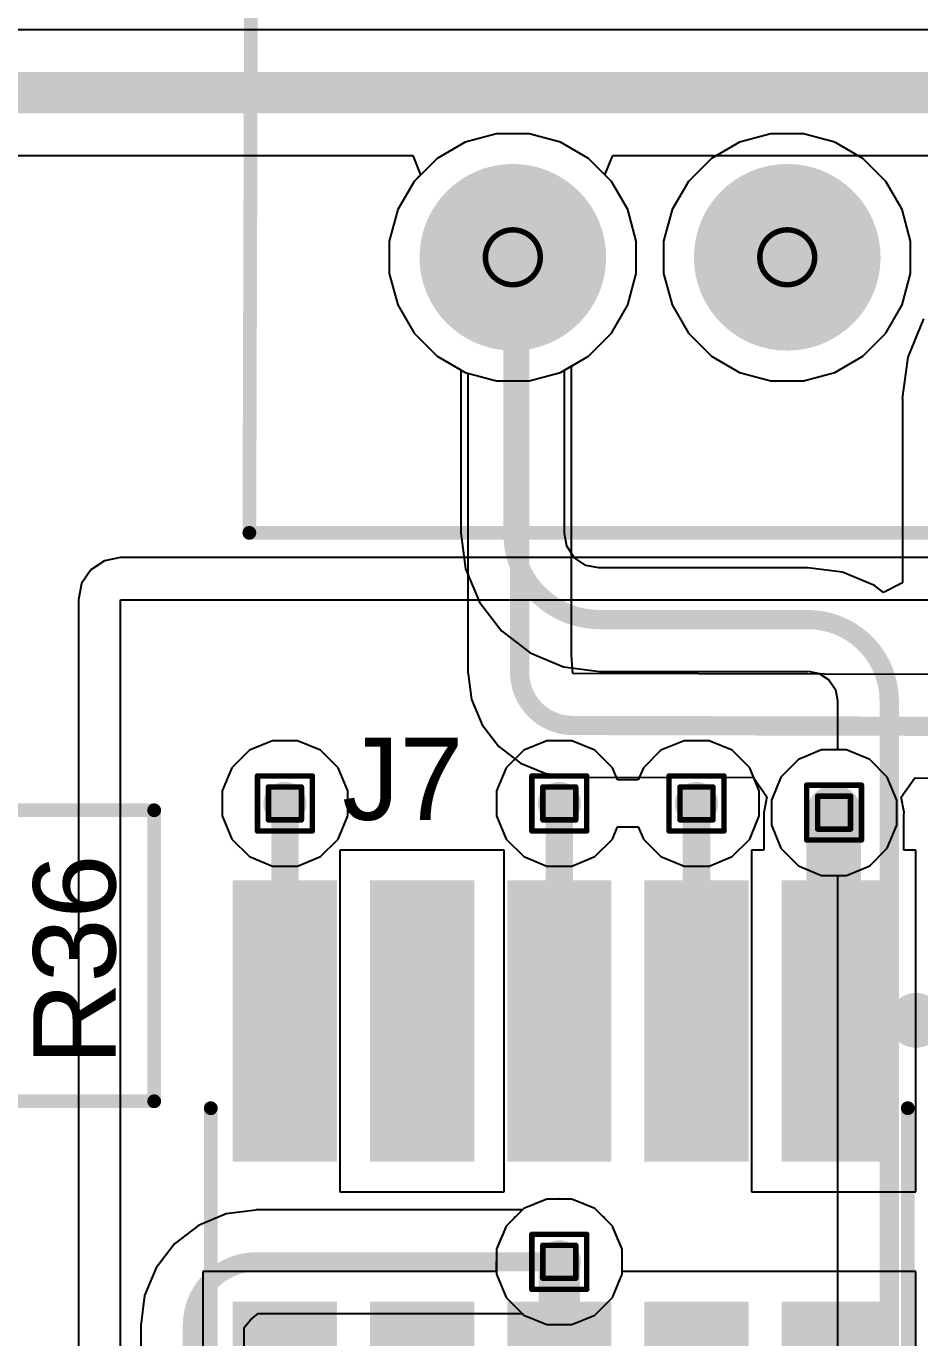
# Model space of a CAD drawing. Header units: inches. Extents: x -12 to 5357, y -8 to 5291.
# Drawn here: x 20.32 to 28.6, y 44.41 to 56.55 of the extents above; entities that cross this region are included whole.
import ezdxf

# ---------------------------------------------------------------- set-up
doc = ezdxf.new("R2010")
doc.units = ezdxf.units.IN
for name, color, linetype in [('Bottom Layer', 5, 'Continuous'), ('Bottom Solder', 6, 'Continuous'), ('Drill Drawing', 1, 'Continuous'), ('Ground', 16, 'Continuous'), ('Multi-Layer', 9, 'Continuous'), ('Pad Holes', 156, 'Continuous'), ('Power', 76, 'Continuous'), ('Top Layer', 1, 'Continuous'), ('Top Overlay', 2, 'Continuous'), ('Top Paste', 8, 'Continuous'), ('Top Solder', 216, 'Continuous'), ('Via Holes', 16, 'Continuous')]:
    doc.layers.add(name, color=color, linetype=linetype)
doc.styles.add('Arial', font='', dxfattribs={"height": 0.2})
doc.styles.get('Arial').set_extended_font_data('Arial')

# ---------------------------------------------------------------- blocks, each defined once
blk = doc.blocks.new('AGS02MA_16')
at = {"layer": 'Bottom Layer'}
h = blk.add_hatch(color=5, dxfattribs=at)
edge = h.paths.add_edge_path()
edge.add_arc((-3.81, 0), 0.762, 0, 360)
h = blk.add_hatch(color=5, dxfattribs=at)
edge = h.paths.add_edge_path()
edge.add_arc((-1.27, 0), 0.762, 0, 360)
h = blk.add_hatch(color=5, dxfattribs=at)
edge = h.paths.add_edge_path()
edge.add_arc((1.27, 0), 0.762, 0, 360)
h = blk.add_hatch(color=5, dxfattribs=at)
edge = h.paths.add_edge_path()
edge.add_arc((3.81, 0), 0.762, 0, 360)
at = {"layer": 'Bottom Solder'}
h = blk.add_hatch(color=6, dxfattribs=at)
edge = h.paths.add_edge_path()
edge.add_arc((-3.81, 0), 0.864, 0, 360)
h = blk.add_hatch(color=6, dxfattribs=at)
edge = h.paths.add_edge_path()
edge.add_arc((-1.27, 0), 0.864, 0, 360)
h = blk.add_hatch(color=6, dxfattribs=at)
edge = h.paths.add_edge_path()
edge.add_arc((1.27, 0), 0.864, 0, 360)
h = blk.add_hatch(color=6, dxfattribs=at)
edge = h.paths.add_edge_path()
edge.add_arc((3.81, 0), 0.864, 0, 360)
at = {"layer": 'Ground'}
h = blk.add_hatch(color=16, dxfattribs=at)
edge = h.paths.add_edge_path()
edge.add_arc((-3.81, 0), 0.762, 0, 360)
h = blk.add_hatch(color=16, dxfattribs=at)
edge = h.paths.add_edge_path()
edge.add_arc((-1.27, 0), 0.762, 0, 360)
h = blk.add_hatch(color=16, dxfattribs=at)
edge = h.paths.add_edge_path()
edge.add_arc((1.27, 0), 0.762, 0, 360)
h = blk.add_hatch(color=16, dxfattribs=at)
edge = h.paths.add_edge_path()
edge.add_arc((3.81, 0), 0.762, 0, 360)
at = {"layer": 'Multi-Layer'}
h = blk.add_hatch(color=9, dxfattribs=at)
edge = h.paths.add_edge_path()
edge.add_arc((-3.81, 0), 0.762, 0, 360)
h = blk.add_hatch(color=9, dxfattribs=at)
edge = h.paths.add_edge_path()
edge.add_arc((-1.27, 0), 0.762, 0, 360)
h = blk.add_hatch(color=9, dxfattribs=at)
edge = h.paths.add_edge_path()
edge.add_arc((1.27, 0), 0.762, 0, 360)
h = blk.add_hatch(color=9, dxfattribs=at)
edge = h.paths.add_edge_path()
edge.add_arc((3.81, 0), 0.762, 0, 360)
at = {"layer": 'Pad Holes'}
h = blk.add_hatch(color=7, dxfattribs=at)
edge = h.paths.add_edge_path()
edge.add_arc((-3.81, 0), 0.457, 0, 360)
h = blk.add_hatch(color=7, dxfattribs=at)
edge = h.paths.add_edge_path()
edge.add_arc((-1.27, 0), 0.457, 0, 360)
h = blk.add_hatch(color=7, dxfattribs=at)
edge = h.paths.add_edge_path()
edge.add_arc((1.27, 0), 0.457, 0, 360)
h = blk.add_hatch(color=7, dxfattribs=at)
edge = h.paths.add_edge_path()
edge.add_arc((3.81, 0), 0.457, 0, 360)
at = {"layer": 'Power'}
h = blk.add_hatch(color=76, dxfattribs=at)
edge = h.paths.add_edge_path()
edge.add_arc((-3.81, 0), 0.762, 0, 360)
h = blk.add_hatch(color=76, dxfattribs=at)
edge = h.paths.add_edge_path()
edge.add_arc((-1.27, 0), 0.762, 0, 360)
h = blk.add_hatch(color=76, dxfattribs=at)
edge = h.paths.add_edge_path()
edge.add_arc((1.27, 0), 0.762, 0, 360)
h = blk.add_hatch(color=76, dxfattribs=at)
edge = h.paths.add_edge_path()
edge.add_arc((3.81, 0), 0.762, 0, 360)
at = {"layer": 'Top Layer'}
h = blk.add_hatch(color=1, dxfattribs=at)
edge = h.paths.add_edge_path()
edge.add_arc((-3.81, 0), 0.762, 0, 360)
h = blk.add_hatch(color=1, dxfattribs=at)
edge = h.paths.add_edge_path()
edge.add_arc((-1.27, 0), 0.762, 0, 360)
h = blk.add_hatch(color=1, dxfattribs=at)
edge = h.paths.add_edge_path()
edge.add_arc((1.27, 0), 0.762, 0, 360)
h = blk.add_hatch(color=1, dxfattribs=at)
edge = h.paths.add_edge_path()
edge.add_arc((3.81, 0), 0.762, 0, 360)
at = {"layer": 'Top Solder'}
h = blk.add_hatch(color=216, dxfattribs=at)
edge = h.paths.add_edge_path()
edge.add_arc((-3.81, 0), 0.864, 0, 360)
h = blk.add_hatch(color=216, dxfattribs=at)
edge = h.paths.add_edge_path()
edge.add_arc((-1.27, 0), 0.864, 0, 360)
h = blk.add_hatch(color=216, dxfattribs=at)
edge = h.paths.add_edge_path()
edge.add_arc((1.27, 0), 0.864, 0, 360)
h = blk.add_hatch(color=216, dxfattribs=at)
edge = h.paths.add_edge_path()
edge.add_arc((3.81, 0), 0.864, 0, 360)
at = {"layer": 'Top Overlay'}
for points in [[(6.249, 2.55, 0.127, 0.127, 0), (-6.252, 2.55, 0.127, 0.127, 0)], [(-6.252, 2.55, 0.127, 0.127, 0), (-6.252, -3.45, 0.127, 0.127, 0)], [(6.249, 2.55, 0.127, 0.127, 0), (6.231, -3.45, 0.127, 0.127, 0)], [(-3.047, -2.668, 0.127, 0.127, 0), (-4.571, -2.668, 0.127, 0.127, 0)], [(-4.571, -2.668, 0.127, 0.127, 0), (-4.571, -3.45, 0.127, 0.127, 0)], [(-3.047, -2.668, 0.127, 0.127, 0), (-3.047, -3.45, 0.127, 0.127, 0)], [(-0.507, -2.668, 0.127, 0.127, 0), (-2.031, -2.668, 0.127, 0.127, 0)], [(-2.031, -3.45, 0.127, 0.127, 0), (-2.031, -2.668, 0.127, 0.127, 0)], [(-0.507, -2.668, 0.127, 0.127, 0), (-0.507, -3.45, 0.127, 0.127, 0)], [(2.033, -2.668, 0.127, 0.127, 0), (0.509, -2.668, 0.127, 0.127, 0)], [(0.509, -3.45, 0.127, 0.127, 0), (0.509, -2.668, 0.127, 0.127, 0)], [(2.033, -2.668, 0.127, 0.127, 0), (2.033, -3.45, 0.127, 0.127, 0)], [(4.573, -2.668, 0.127, 0.127, 0), (3.049, -2.668, 0.127, 0.127, 0)], [(3.049, -3.45, 0.127, 0.127, 0), (3.049, -2.668, 0.127, 0.127, 0)], [(4.573, -2.668, 0.127, 0.127, 0), (4.573, -3.45, 0.127, 0.127, 0)], [(6.231, -3.45, 0.127, 0.127, 0), (-6.252, -3.45, 0.127, 0.127, 0)]]:
    blk.add_lwpolyline(points, format="xyseb", dxfattribs=at)
for points in [[(-6.283, 2.55, 0.0635, 0.0635, 1), (-6.22, 2.55, 0.0635, 0.0635, 1)], [(-6.283, 2.55, 0.0635, 0.0635, 1), (-6.22, 2.55, 0.0635, 0.0635, 1)], [(6.217, 2.55, 0.0635, 0.0635, 1), (6.281, 2.55, 0.0635, 0.0635, 1)], [(6.217, 2.55, 0.0635, 0.0635, 1), (6.281, 2.55, 0.0635, 0.0635, 1)], [(-4.603, -2.668, 0.0635, 0.0635, 1), (-4.539, -2.668, 0.0635, 0.0635, 1)], [(-4.603, -2.668, 0.0635, 0.0635, 1), (-4.539, -2.668, 0.0635, 0.0635, 1)], [(-3.079, -2.668, 0.0635, 0.0635, 1), (-3.015, -2.668, 0.0635, 0.0635, 1)], [(-3.079, -2.668, 0.0635, 0.0635, 1), (-3.015, -2.668, 0.0635, 0.0635, 1)], [(-2.063, -2.668, 0.0635, 0.0635, 1), (-1.999, -2.668, 0.0635, 0.0635, 1)], [(-2.063, -2.668, 0.0635, 0.0635, 1), (-1.999, -2.668, 0.0635, 0.0635, 1)], [(-0.539, -2.668, 0.0635, 0.0635, 1), (-0.475, -2.668, 0.0635, 0.0635, 1)], [(-0.539, -2.668, 0.0635, 0.0635, 1), (-0.475, -2.668, 0.0635, 0.0635, 1)], [(0.477, -2.668, 0.0635, 0.0635, 1), (0.541, -2.668, 0.0635, 0.0635, 1)], [(0.477, -2.668, 0.0635, 0.0635, 1), (0.541, -2.668, 0.0635, 0.0635, 1)], [(2.001, -2.668, 0.0635, 0.0635, 1), (2.065, -2.668, 0.0635, 0.0635, 1)], [(2.001, -2.668, 0.0635, 0.0635, 1), (2.065, -2.668, 0.0635, 0.0635, 1)], [(3.017, -2.668, 0.0635, 0.0635, 1), (3.081, -2.668, 0.0635, 0.0635, 1)], [(3.017, -2.668, 0.0635, 0.0635, 1), (3.081, -2.668, 0.0635, 0.0635, 1)], [(4.541, -2.668, 0.0635, 0.0635, 1), (4.605, -2.668, 0.0635, 0.0635, 1)], [(4.541, -2.668, 0.0635, 0.0635, 1), (4.605, -2.668, 0.0635, 0.0635, 1)], [(-6.283, -3.45, 0.0635, 0.0635, 1), (-6.22, -3.45, 0.0635, 0.0635, 1)], [(-6.283, -3.45, 0.0635, 0.0635, 1), (-6.22, -3.45, 0.0635, 0.0635, 1)], [(-4.603, -3.45, 0.0635, 0.0635, 1), (-4.539, -3.45, 0.0635, 0.0635, 1)], [(-3.079, -3.45, 0.0635, 0.0635, 1), (-3.015, -3.45, 0.0635, 0.0635, 1)], [(-2.063, -3.45, 0.0635, 0.0635, 1), (-1.999, -3.45, 0.0635, 0.0635, 1)], [(-0.539, -3.45, 0.0635, 0.0635, 1), (-0.475, -3.45, 0.0635, 0.0635, 1)], [(0.477, -3.45, 0.0635, 0.0635, 1), (0.541, -3.45, 0.0635, 0.0635, 1)], [(2.001, -3.45, 0.0635, 0.0635, 1), (2.065, -3.45, 0.0635, 0.0635, 1)], [(3.017, -3.45, 0.0635, 0.0635, 1), (3.081, -3.45, 0.0635, 0.0635, 1)], [(4.541, -3.45, 0.0635, 0.0635, 1), (4.605, -3.45, 0.0635, 0.0635, 1)], [(6.199, -3.45, 0.0635, 0.0635, 1), (6.262, -3.45, 0.0635, 0.0635, 1)], [(6.199, -3.45, 0.0635, 0.0635, 1), (6.262, -3.45, 0.0635, 0.0635, 1)]]:
    blk.add_lwpolyline(points, format="xyseb", close=True, dxfattribs=at)
blk = doc.blocks.new('X1321WVS_2_05J_C40D53_69')
at = {"layer": 'Top Layer'}
for points in [[(-2.92, 3.15), (-2.16, 3.15), (-2.16, 0.75), (-2.92, 0.75)], [(-1.65, 3.15), (-0.89, 3.15), (-0.89, 0.75), (-1.65, 0.75)], [(-0.38, 3.15), (0.38, 3.15), (0.38, 0.75), (-0.38, 0.75)], [(0.89, 3.15), (1.65, 3.15), (1.65, 0.75), (0.89, 0.75)], [(2.16, 3.15), (2.92, 3.15), (2.92, 0.75), (2.16, 0.75)], [(-2.92, -0.75), (-2.16, -0.75), (-2.16, -3.15), (-2.92, -3.15)], [(-1.65, -0.75), (-0.89, -0.75), (-0.89, -3.15), (-1.65, -3.15)], [(-0.38, -0.75), (0.38, -0.75), (0.38, -3.15), (-0.38, -3.15)], [(0.89, -0.75), (1.65, -0.75), (1.65, -3.15), (0.89, -3.15)], [(2.16, -0.75), (2.92, -0.75), (2.92, -3.15), (2.16, -3.15)]]:
    blk.add_hatch(color=1, dxfattribs=at).paths.add_polyline_path(points)
at = {"layer": 'Top Paste'}
for points in [[(-2.92, 3.15), (-2.16, 3.15), (-2.16, 0.75), (-2.92, 0.75)], [(-1.65, 3.15), (-0.89, 3.15), (-0.89, 0.75), (-1.65, 0.75)], [(-0.38, 3.15), (0.38, 3.15), (0.38, 0.75), (-0.38, 0.75)], [(0.89, 3.15), (1.65, 3.15), (1.65, 0.75), (0.89, 0.75)], [(2.16, 3.15), (2.92, 3.15), (2.92, 0.75), (2.16, 0.75)], [(-2.92, -0.75), (-2.16, -0.75), (-2.16, -3.15), (-2.92, -3.15)], [(-1.65, -0.75), (-0.89, -0.75), (-0.89, -3.15), (-1.65, -3.15)], [(-0.38, -0.75), (0.38, -0.75), (0.38, -3.15), (-0.38, -3.15)], [(0.89, -0.75), (1.65, -0.75), (1.65, -3.15), (0.89, -3.15)], [(2.16, -0.75), (2.92, -0.75), (2.92, -3.15), (2.16, -3.15)]]:
    blk.add_hatch(color=8, dxfattribs=at).paths.add_polyline_path(points)
at = {"layer": 'Top Solder'}
for points in [[(-3.022, 3.252), (-2.058, 3.252), (-2.058, 0.648), (-3.022, 0.648)], [(-1.752, 3.252), (-0.788, 3.252), (-0.788, 0.648), (-1.752, 0.648)], [(-0.482, 3.252), (0.482, 3.252), (0.482, 0.648), (-0.482, 0.648)], [(0.788, 3.252), (1.752, 3.252), (1.752, 0.648), (0.788, 0.648)], [(2.058, 3.252), (3.022, 3.252), (3.022, 0.648), (2.058, 0.648)], [(-3.022, -0.648), (-2.058, -0.648), (-2.058, -3.252), (-3.022, -3.252)], [(-1.752, -0.648), (-0.788, -0.648), (-0.788, -3.252), (-1.752, -3.252)], [(-0.482, -0.648), (0.482, -0.648), (0.482, -3.252), (-0.482, -3.252)], [(0.788, -0.648), (1.752, -0.648), (1.752, -3.252), (0.788, -3.252)], [(2.058, -0.648), (3.022, -0.648), (3.022, -3.252), (2.058, -3.252)]]:
    blk.add_hatch(color=216, dxfattribs=at).paths.add_polyline_path(points)
at = {"layer": 'Top Overlay'}
for points in [[(-3.226, 1.219, 0.127, 0.127, 0), (-3.226, -1.143, 0.127, 0.127, 0)], [(3.226, 1.219, 0.127, 0.127, 0), (3.226, -1.143, 0.127, 0.127, 0)]]:
    blk.add_lwpolyline(points, format="xyseb", dxfattribs=at)
for points in [[(-3.258, 1.219, 0.0635, 0.0635, 1), (-3.194, 1.219, 0.0635, 0.0635, 1)], [(3.194, 1.219, 0.0635, 0.0635, 1), (3.258, 1.219, 0.0635, 0.0635, 1)], [(-3.258, -1.143, 0.0635, 0.0635, 1), (-3.194, -1.143, 0.0635, 0.0635, 1)], [(3.194, -1.143, 0.0635, 0.0635, 1), (3.258, -1.143, 0.0635, 0.0635, 1)], [(-3.175, -1.956, 0.254, 0.254, 1), (-3.429, -1.956, 0.254, 0.254, 1)], [(-3.493, -1.956, 0.127, 0.127, 1), (-3.365, -1.956, 0.127, 0.127, 1)], [(-3.239, -1.956, 0.127, 0.127, 1), (-3.111, -1.956, 0.127, 0.127, 1)]]:
    blk.add_lwpolyline(points, format="xyseb", close=True, dxfattribs=at)

msp = doc.modelspace()

# ---------------------------------------------------------------- hatches: boundary and pattern name
at = {"layer": 'Bottom Layer'}
h = msp.add_hatch(color=5, dxfattribs=at)
edge = h.paths.add_edge_path()
edge.add_arc((22.719, 49.352), 0.2, 0, 360)
h = msp.add_hatch(color=5, dxfattribs=at)
edge = h.paths.add_edge_path()
edge.add_arc((25.259, 49.352), 0.2, 0, 360)
h = msp.add_hatch(color=5, dxfattribs=at)
edge = h.paths.add_edge_path()
edge.add_arc((26.529, 49.352), 0.2, 0, 360)
h = msp.add_hatch(color=5, dxfattribs=at)
edge = h.paths.add_edge_path()
edge.add_arc((27.803, 49.268), 0.2, 0, 360)
h = msp.add_hatch(color=5, dxfattribs=at)
edge = h.paths.add_edge_path()
edge.add_arc((25.259, 45.11), 0.2, 0, 360)
at = {"layer": 'Ground'}
h = msp.add_hatch(color=16, dxfattribs=at)
edge = h.paths.add_edge_path()
edge.add_arc((22.719, 49.352), 0.2, 0, 360)
h = msp.add_hatch(color=16, dxfattribs=at)
edge = h.paths.add_edge_path()
edge.add_arc((25.259, 49.352), 0.2, 0, 360)
h = msp.add_hatch(color=16, dxfattribs=at)
edge = h.paths.add_edge_path()
edge.add_arc((26.529, 49.352), 0.2, 0, 360)
h = msp.add_hatch(color=16, dxfattribs=at)
edge = h.paths.add_edge_path()
edge.add_arc((27.803, 49.268), 0.2, 0, 360)
h = msp.add_hatch(color=16, dxfattribs=at)
edge = h.paths.add_edge_path()
edge.add_arc((25.259, 45.11), 0.2, 0, 360)
at = {"layer": 'Power'}
h = msp.add_hatch(color=76, dxfattribs=at)
edge = h.paths.add_edge_path()
edge.add_arc((22.719, 49.352), 0.2, 0, 360)
h = msp.add_hatch(color=76, dxfattribs=at)
edge = h.paths.add_edge_path()
edge.add_arc((25.259, 49.352), 0.2, 0, 360)
h = msp.add_hatch(color=76, dxfattribs=at)
edge = h.paths.add_edge_path()
edge.add_arc((26.529, 49.352), 0.2, 0, 360)
h = msp.add_hatch(color=76, dxfattribs=at)
edge = h.paths.add_edge_path()
edge.add_arc((27.803, 49.268), 0.2, 0, 360)
h = msp.add_hatch(color=76, dxfattribs=at)
edge = h.paths.add_edge_path()
edge.add_arc((25.259, 45.11), 0.2, 0, 360)
at = {"layer": 'Top Layer'}
h = msp.add_hatch(color=1, dxfattribs=at)
edge = h.paths.add_edge_path()
edge.add_arc((22.719, 49.352), 0.2, 0, 360)
h = msp.add_hatch(color=1, dxfattribs=at)
edge = h.paths.add_edge_path()
edge.add_arc((25.259, 49.352), 0.2, 0, 360)
h = msp.add_hatch(color=1, dxfattribs=at)
edge = h.paths.add_edge_path()
edge.add_arc((26.529, 49.352), 0.2, 0, 360)
h = msp.add_hatch(color=1, dxfattribs=at)
edge = h.paths.add_edge_path()
edge.add_arc((27.803, 49.268), 0.2, 0, 360)
h = msp.add_hatch(color=1, dxfattribs=at)
edge = h.paths.add_edge_path()
edge.add_arc((25.259, 45.11), 0.2, 0, 360)
at = {"layer": 'Via Holes'}
h = msp.add_hatch(color=7, dxfattribs=at)
edge = h.paths.add_edge_path()
edge.add_arc((22.719, 49.352), 0.1, 0, 360)
h = msp.add_hatch(color=7, dxfattribs=at)
edge = h.paths.add_edge_path()
edge.add_arc((25.259, 49.352), 0.1, 0, 360)
h = msp.add_hatch(color=7, dxfattribs=at)
edge = h.paths.add_edge_path()
edge.add_arc((26.529, 49.352), 0.1, 0, 360)
h = msp.add_hatch(color=7, dxfattribs=at)
edge = h.paths.add_edge_path()
edge.add_arc((27.803, 49.268), 0.1, 0, 360)
h = msp.add_hatch(color=7, dxfattribs=at)
edge = h.paths.add_edge_path()
edge.add_arc((25.259, 45.11), 0.1, 0, 360)

# ---------------------------------------------------------------- linework, layer by layer
at = {"layer": 'Bottom Layer'}
for p, q in [((31.75, 56.513), (19.279, 56.513)), ((19.279, 55.348), (23.902, 55.348)), ((23.902, 55.348), (23.975, 55.17)), ((25.681, 55.17), (25.755, 55.348)), ((25.755, 55.348), (28.982, 55.348)), ((23.914, 55.109), (23.763, 54.848)), ((23.975, 55.17), (23.914, 55.109)), ((25.743, 55.109), (25.681, 55.17)), ((25.893, 54.848), (25.743, 55.109)), ((23.763, 54.848), (23.685, 54.557)), ((25.971, 54.557), (25.893, 54.848)), ((23.685, 54.557), (23.685, 54.256)), ((25.971, 54.256), (25.971, 54.557)), ((23.685, 54.256), (23.763, 53.966)), ((25.893, 53.966), (25.971, 54.256)), ((23.763, 53.966), (23.914, 53.705)), ((25.743, 53.705), (25.893, 53.966)), ((28.631, 53.837), (28.484, 53.482)), ((23.914, 53.705), (24.127, 53.492)), ((25.53, 53.492), (25.743, 53.705)), ((24.127, 53.492), (24.349, 53.364)), ((25.308, 53.364), (25.53, 53.492)), ((28.484, 53.482), (28.434, 53.1)), ((24.349, 53.364), (24.349, 51.857)), ((25.308, 51.857), (25.308, 53.364)), ((28.434, 53.1), (28.437, 53.1)), ((28.437, 53.1), (28.437, 51.393)), ((24.349, 51.857), (24.348, 51.857)), ((24.348, 51.857), (24.391, 51.525)), ((25.306, 51.85), (25.308, 51.857)), ((25.33, 51.732), (25.306, 51.85)), ((25.4, 51.626), (25.33, 51.732)), ((25.506, 51.555), (25.4, 51.626)), ((24.391, 51.525), (24.52, 51.215)), ((25.624, 51.532), (25.506, 51.555)), ((25.631, 51.533), (25.624, 51.532)), ((27.559, 51.533), (25.631, 51.533)), ((27.879, 51.492), (27.559, 51.534)), ((27.559, 51.534), (27.559, 51.533)), ((28.176, 51.369), (27.879, 51.492)), ((28.259, 51.305), (28.176, 51.369)), ((28.437, 51.393), (28.259, 51.305)), ((24.52, 51.215), (24.724, 50.949)), ((24.724, 50.949), (24.989, 50.745)), ((24.989, 50.745), (25.299, 50.617)), ((25.299, 50.617), (25.631, 50.573)), ((25.631, 50.573), (25.631, 50.575)), ((25.631, 50.575), (27.559, 50.575)), ((27.559, 50.575), (27.564, 50.576)), ((27.564, 50.576), (27.665, 50.556)), ((27.665, 50.556), (27.755, 50.496)), ((27.755, 50.496), (27.815, 50.406)), ((27.815, 50.406), (27.835, 50.304)), ((27.835, 50.304), (27.834, 50.3)), ((27.834, 50.3), (27.834, 49.849)), ((27.687, 49.849), (27.474, 49.76)), ((27.834, 49.849), (27.687, 49.849)), ((27.474, 49.76), (27.31, 49.597)), ((27.31, 49.597), (27.222, 49.383)), ((27.222, 49.383), (27.222, 49.152)), ((27.222, 49.152), (27.31, 48.938)), ((27.31, 48.938), (27.474, 48.775)), ((27.474, 48.775), (27.687, 48.687)), ((27.687, 48.687), (27.834, 48.687)), ((27.834, 48.687), (27.834, 38.935)), ((25.144, 45.691), (24.93, 45.603)), ((25.375, 45.691), (25.144, 45.691)), ((25.588, 45.603), (25.375, 45.691)), ((22.175, 45.553), (21.918, 45.446)), ((22.451, 45.589), (22.175, 45.553)), ((22.452, 45.59), (22.451, 45.589)), ((24.917, 45.59), (22.452, 45.59)), ((24.93, 45.603), (24.917, 45.59)), ((25.752, 45.44), (25.588, 45.603)), ((21.918, 45.446), (21.697, 45.277)), ((25.84, 45.226), (25.752, 45.44)), ((21.697, 45.277), (21.527, 45.055)), ((25.84, 44.995), (25.84, 45.226)), ((21.527, 45.055), (21.42, 44.798)), ((25.752, 44.781), (25.84, 44.995)), ((21.42, 44.798), (21.384, 44.522)), ((25.588, 44.618), (25.752, 44.781)), ((22.342, 44.503), (22.401, 44.572)), ((22.401, 44.572), (22.47, 44.631)), ((22.47, 44.631), (24.917, 44.631)), ((24.917, 44.631), (24.93, 44.618)), ((24.93, 44.618), (25.144, 44.529)), ((25.375, 44.529), (25.588, 44.618)), ((21.384, 44.522), (21.384, 44.521)), ((21.384, 44.521), (21.384, 29.887)), ((22.342, 41.906), (22.342, 44.503)), ((25.144, 44.529), (25.375, 44.529))]:
    msp.add_line(p, q, dxfattribs=at)
for points in [[(19.279, 55.931, 0.381, 0.381, 0), (32.449, 55.931, 0.381, 0.381, 0)], [(24.829, 51.857, 0.178, 0.178, 0), (24.829, 54.407, 0.178, 0.178, 0)], [(25.631, 51.054, 0.178, 0.178, -0.414214), (24.829, 51.857, 0.178, 0.178, 0)], [(25.631, 51.054, 0.178, 0.178, 0), (27.559, 51.054, 0.178, 0.178, 0)], [(27.559, 51.054, 0.178, 0.178, -0.414214), (28.313, 50.3, 0.178, 0.178, 0)], [(28.313, 38.845, 0.178, 0.178, 0), (28.313, 50.3, 0.178, 0.178, 0)], [(21.863, 44.521, 0.178, 0.178, -0.414214), (22.452, 45.11, 0.178, 0.178, 0)], [(22.452, 45.11, 0.178, 0.178, 0), (25.259, 45.11, 0.178, 0.178, 0)], [(21.863, 27.217, 0.178, 0.178, 0), (21.863, 44.521, 0.178, 0.178, 0)]]:
    msp.add_lwpolyline(points, format="xyseb", dxfattribs=at)
for points in [[(24.784, 54.407, 0.0889, 0.0889, 1), (24.873, 54.407, 0.0889, 0.0889, 1)], [(24.784, 51.857, 0.0889, 0.0889, 1), (24.873, 51.857, 0.0889, 0.0889, 1)], [(24.784, 51.857, 0.0889, 0.0889, 1), (24.873, 51.857, 0.0889, 0.0889, 1)], [(25.587, 51.054, 0.0889, 0.0889, 1), (25.676, 51.054, 0.0889, 0.0889, 1)], [(25.587, 51.054, 0.0889, 0.0889, 1), (25.676, 51.054, 0.0889, 0.0889, 1)], [(27.515, 51.054, 0.0889, 0.0889, 1), (27.603, 51.054, 0.0889, 0.0889, 1)], [(27.515, 51.054, 0.0889, 0.0889, 1), (27.603, 51.054, 0.0889, 0.0889, 1)], [(28.269, 50.3, 0.0889, 0.0889, 1), (28.358, 50.3, 0.0889, 0.0889, 1)], [(28.269, 50.3, 0.0889, 0.0889, 1), (28.358, 50.3, 0.0889, 0.0889, 1)], [(22.407, 45.11, 0.0889, 0.0889, 1), (22.496, 45.11, 0.0889, 0.0889, 1)], [(22.407, 45.11, 0.0889, 0.0889, 1), (22.496, 45.11, 0.0889, 0.0889, 1)], [(25.215, 45.11, 0.0889, 0.0889, 1), (25.304, 45.11, 0.0889, 0.0889, 1)], [(21.818, 44.521, 0.0889, 0.0889, 1), (21.907, 44.521, 0.0889, 0.0889, 1)], [(21.818, 44.521, 0.0889, 0.0889, 1), (21.907, 44.521, 0.0889, 0.0889, 1)]]:
    msp.add_lwpolyline(points, format="xyseb", close=True, dxfattribs=at)
at = {"layer": 'Drill Drawing'}
for points in [[(25.083, 54.407, 0.0508, 0.0508, 1), (24.575, 54.407, 0.0508, 0.0508, 1)], [(27.623, 54.407, 0.0508, 0.0508, 1), (27.115, 54.407, 0.0508, 0.0508, 1)], [(24.562, 54.407, 0.0254, 0.0254, 1), (24.587, 54.407, 0.0254, 0.0254, 1)], [(25.07, 54.407, 0.0254, 0.0254, 1), (25.095, 54.407, 0.0254, 0.0254, 1)], [(27.102, 54.407, 0.0254, 0.0254, 1), (27.127, 54.407, 0.0254, 0.0254, 1)], [(27.61, 54.407, 0.0254, 0.0254, 1), (27.635, 54.407, 0.0254, 0.0254, 1)], [(22.452, 49.606, 0.0254, 0.0254, 1), (22.478, 49.606, 0.0254, 0.0254, 1)], [(22.452, 49.606, 0.0254, 0.0254, 1), (22.478, 49.606, 0.0254, 0.0254, 1)], [(22.554, 49.505, 0.0254, 0.0254, 1), (22.579, 49.505, 0.0254, 0.0254, 1)], [(22.554, 49.505, 0.0254, 0.0254, 1), (22.579, 49.505, 0.0254, 0.0254, 1)], [(22.859, 49.505, 0.0254, 0.0254, 1), (22.884, 49.505, 0.0254, 0.0254, 1)], [(22.859, 49.505, 0.0254, 0.0254, 1), (22.884, 49.505, 0.0254, 0.0254, 1)], [(22.96, 49.606, 0.0254, 0.0254, 1), (22.986, 49.606, 0.0254, 0.0254, 1)], [(22.96, 49.606, 0.0254, 0.0254, 1), (22.986, 49.606, 0.0254, 0.0254, 1)], [(24.992, 49.606, 0.0254, 0.0254, 1), (25.018, 49.606, 0.0254, 0.0254, 1)], [(24.992, 49.606, 0.0254, 0.0254, 1), (25.018, 49.606, 0.0254, 0.0254, 1)], [(25.094, 49.505, 0.0254, 0.0254, 1), (25.119, 49.505, 0.0254, 0.0254, 1)], [(25.094, 49.505, 0.0254, 0.0254, 1), (25.119, 49.505, 0.0254, 0.0254, 1)], [(25.399, 49.505, 0.0254, 0.0254, 1), (25.424, 49.505, 0.0254, 0.0254, 1)], [(25.399, 49.505, 0.0254, 0.0254, 1), (25.424, 49.505, 0.0254, 0.0254, 1)], [(25.5, 49.606, 0.0254, 0.0254, 1), (25.526, 49.606, 0.0254, 0.0254, 1)], [(25.5, 49.606, 0.0254, 0.0254, 1), (25.526, 49.606, 0.0254, 0.0254, 1)], [(26.262, 49.606, 0.0254, 0.0254, 1), (26.288, 49.606, 0.0254, 0.0254, 1)], [(26.262, 49.606, 0.0254, 0.0254, 1), (26.288, 49.606, 0.0254, 0.0254, 1)], [(26.364, 49.505, 0.0254, 0.0254, 1), (26.389, 49.505, 0.0254, 0.0254, 1)], [(26.364, 49.505, 0.0254, 0.0254, 1), (26.389, 49.505, 0.0254, 0.0254, 1)], [(26.669, 49.505, 0.0254, 0.0254, 1), (26.694, 49.505, 0.0254, 0.0254, 1)], [(26.669, 49.505, 0.0254, 0.0254, 1), (26.694, 49.505, 0.0254, 0.0254, 1)], [(26.77, 49.606, 0.0254, 0.0254, 1), (26.796, 49.606, 0.0254, 0.0254, 1)], [(26.77, 49.606, 0.0254, 0.0254, 1), (26.796, 49.606, 0.0254, 0.0254, 1)], [(27.536, 49.522, 0.0254, 0.0254, 1), (27.561, 49.522, 0.0254, 0.0254, 1)], [(27.536, 49.522, 0.0254, 0.0254, 1), (27.561, 49.522, 0.0254, 0.0254, 1)], [(28.044, 49.522, 0.0254, 0.0254, 1), (28.069, 49.522, 0.0254, 0.0254, 1)], [(28.044, 49.522, 0.0254, 0.0254, 1), (28.069, 49.522, 0.0254, 0.0254, 1)], [(27.638, 49.42, 0.0254, 0.0254, 1), (27.663, 49.42, 0.0254, 0.0254, 1)], [(27.638, 49.42, 0.0254, 0.0254, 1), (27.663, 49.42, 0.0254, 0.0254, 1)], [(27.942, 49.42, 0.0254, 0.0254, 1), (27.968, 49.42, 0.0254, 0.0254, 1)], [(27.942, 49.42, 0.0254, 0.0254, 1), (27.968, 49.42, 0.0254, 0.0254, 1)], [(22.554, 49.2, 0.0254, 0.0254, 1), (22.579, 49.2, 0.0254, 0.0254, 1)], [(22.554, 49.2, 0.0254, 0.0254, 1), (22.579, 49.2, 0.0254, 0.0254, 1)], [(22.859, 49.2, 0.0254, 0.0254, 1), (22.884, 49.2, 0.0254, 0.0254, 1)], [(22.859, 49.2, 0.0254, 0.0254, 1), (22.884, 49.2, 0.0254, 0.0254, 1)], [(25.094, 49.2, 0.0254, 0.0254, 1), (25.119, 49.2, 0.0254, 0.0254, 1)], [(25.094, 49.2, 0.0254, 0.0254, 1), (25.119, 49.2, 0.0254, 0.0254, 1)], [(25.399, 49.2, 0.0254, 0.0254, 1), (25.424, 49.2, 0.0254, 0.0254, 1)], [(25.399, 49.2, 0.0254, 0.0254, 1), (25.424, 49.2, 0.0254, 0.0254, 1)], [(26.364, 49.2, 0.0254, 0.0254, 1), (26.389, 49.2, 0.0254, 0.0254, 1)], [(26.364, 49.2, 0.0254, 0.0254, 1), (26.389, 49.2, 0.0254, 0.0254, 1)], [(26.669, 49.2, 0.0254, 0.0254, 1), (26.694, 49.2, 0.0254, 0.0254, 1)], [(26.669, 49.2, 0.0254, 0.0254, 1), (26.694, 49.2, 0.0254, 0.0254, 1)], [(22.452, 49.098, 0.0254, 0.0254, 1), (22.478, 49.098, 0.0254, 0.0254, 1)], [(22.452, 49.098, 0.0254, 0.0254, 1), (22.478, 49.098, 0.0254, 0.0254, 1)], [(22.96, 49.098, 0.0254, 0.0254, 1), (22.986, 49.098, 0.0254, 0.0254, 1)], [(22.96, 49.098, 0.0254, 0.0254, 1), (22.986, 49.098, 0.0254, 0.0254, 1)], [(24.992, 49.098, 0.0254, 0.0254, 1), (25.018, 49.098, 0.0254, 0.0254, 1)], [(24.992, 49.098, 0.0254, 0.0254, 1), (25.018, 49.098, 0.0254, 0.0254, 1)], [(25.5, 49.098, 0.0254, 0.0254, 1), (25.526, 49.098, 0.0254, 0.0254, 1)], [(25.5, 49.098, 0.0254, 0.0254, 1), (25.526, 49.098, 0.0254, 0.0254, 1)], [(26.262, 49.098, 0.0254, 0.0254, 1), (26.288, 49.098, 0.0254, 0.0254, 1)], [(26.262, 49.098, 0.0254, 0.0254, 1), (26.288, 49.098, 0.0254, 0.0254, 1)], [(26.77, 49.098, 0.0254, 0.0254, 1), (26.796, 49.098, 0.0254, 0.0254, 1)], [(26.77, 49.098, 0.0254, 0.0254, 1), (26.796, 49.098, 0.0254, 0.0254, 1)], [(27.536, 49.014, 0.0254, 0.0254, 1), (27.561, 49.014, 0.0254, 0.0254, 1)], [(27.536, 49.014, 0.0254, 0.0254, 1), (27.561, 49.014, 0.0254, 0.0254, 1)], [(27.638, 49.115, 0.0254, 0.0254, 1), (27.663, 49.115, 0.0254, 0.0254, 1)], [(27.638, 49.115, 0.0254, 0.0254, 1), (27.663, 49.115, 0.0254, 0.0254, 1)], [(27.942, 49.115, 0.0254, 0.0254, 1), (27.968, 49.115, 0.0254, 0.0254, 1)], [(27.942, 49.115, 0.0254, 0.0254, 1), (27.968, 49.115, 0.0254, 0.0254, 1)], [(28.044, 49.014, 0.0254, 0.0254, 1), (28.069, 49.014, 0.0254, 0.0254, 1)], [(28.044, 49.014, 0.0254, 0.0254, 1), (28.069, 49.014, 0.0254, 0.0254, 1)], [(24.992, 45.364, 0.0254, 0.0254, 1), (25.018, 45.364, 0.0254, 0.0254, 1)], [(24.992, 45.364, 0.0254, 0.0254, 1), (25.018, 45.364, 0.0254, 0.0254, 1)], [(25.094, 45.263, 0.0254, 0.0254, 1), (25.119, 45.263, 0.0254, 0.0254, 1)], [(25.094, 45.263, 0.0254, 0.0254, 1), (25.119, 45.263, 0.0254, 0.0254, 1)], [(25.399, 45.263, 0.0254, 0.0254, 1), (25.424, 45.263, 0.0254, 0.0254, 1)], [(25.399, 45.263, 0.0254, 0.0254, 1), (25.424, 45.263, 0.0254, 0.0254, 1)], [(25.5, 45.364, 0.0254, 0.0254, 1), (25.526, 45.364, 0.0254, 0.0254, 1)], [(25.5, 45.364, 0.0254, 0.0254, 1), (25.526, 45.364, 0.0254, 0.0254, 1)], [(25.094, 44.958, 0.0254, 0.0254, 1), (25.119, 44.958, 0.0254, 0.0254, 1)], [(25.094, 44.958, 0.0254, 0.0254, 1), (25.119, 44.958, 0.0254, 0.0254, 1)], [(25.399, 44.958, 0.0254, 0.0254, 1), (25.424, 44.958, 0.0254, 0.0254, 1)], [(25.399, 44.958, 0.0254, 0.0254, 1), (25.424, 44.958, 0.0254, 0.0254, 1)], [(24.992, 44.856, 0.0254, 0.0254, 1), (25.018, 44.856, 0.0254, 0.0254, 1)], [(24.992, 44.856, 0.0254, 0.0254, 1), (25.018, 44.856, 0.0254, 0.0254, 1)], [(25.5, 44.856, 0.0254, 0.0254, 1), (25.526, 44.856, 0.0254, 0.0254, 1)], [(25.5, 44.856, 0.0254, 0.0254, 1), (25.526, 44.856, 0.0254, 0.0254, 1)]]:
    msp.add_lwpolyline(points, format="xyseb", close=True, dxfattribs=at)
for points in [[(22.465, 49.606, 0.0508, 0.0508, 0), (22.973, 49.606, 0.0508, 0.0508, 0)], [(22.465, 49.098, 0.0508, 0.0508, 0), (22.465, 49.606, 0.0508, 0.0508, 0)], [(22.567, 49.505, 0.0508, 0.0508, 0), (22.872, 49.505, 0.0508, 0.0508, 0)], [(22.567, 49.2, 0.0508, 0.0508, 0), (22.567, 49.505, 0.0508, 0.0508, 0)], [(22.872, 49.2, 0.0508, 0.0508, 0), (22.872, 49.505, 0.0508, 0.0508, 0)], [(22.973, 49.098, 0.0508, 0.0508, 0), (22.973, 49.606, 0.0508, 0.0508, 0)], [(25.005, 49.606, 0.0508, 0.0508, 0), (25.513, 49.606, 0.0508, 0.0508, 0)], [(25.005, 49.098, 0.0508, 0.0508, 0), (25.005, 49.606, 0.0508, 0.0508, 0)], [(25.107, 49.505, 0.0508, 0.0508, 0), (25.412, 49.505, 0.0508, 0.0508, 0)], [(25.107, 49.2, 0.0508, 0.0508, 0), (25.107, 49.505, 0.0508, 0.0508, 0)], [(25.412, 49.2, 0.0508, 0.0508, 0), (25.412, 49.505, 0.0508, 0.0508, 0)], [(25.513, 49.098, 0.0508, 0.0508, 0), (25.513, 49.606, 0.0508, 0.0508, 0)], [(26.275, 49.606, 0.0508, 0.0508, 0), (26.783, 49.606, 0.0508, 0.0508, 0)], [(26.275, 49.098, 0.0508, 0.0508, 0), (26.275, 49.606, 0.0508, 0.0508, 0)], [(26.377, 49.505, 0.0508, 0.0508, 0), (26.682, 49.505, 0.0508, 0.0508, 0)], [(26.377, 49.2, 0.0508, 0.0508, 0), (26.377, 49.505, 0.0508, 0.0508, 0)], [(26.682, 49.2, 0.0508, 0.0508, 0), (26.682, 49.505, 0.0508, 0.0508, 0)], [(26.783, 49.098, 0.0508, 0.0508, 0), (26.783, 49.606, 0.0508, 0.0508, 0)], [(27.549, 49.522, 0.0508, 0.0508, 0), (28.057, 49.522, 0.0508, 0.0508, 0)], [(27.549, 49.014, 0.0508, 0.0508, 0), (27.549, 49.522, 0.0508, 0.0508, 0)], [(28.057, 49.014, 0.0508, 0.0508, 0), (28.057, 49.522, 0.0508, 0.0508, 0)], [(27.65, 49.42, 0.0508, 0.0508, 0), (27.955, 49.42, 0.0508, 0.0508, 0)], [(27.65, 49.115, 0.0508, 0.0508, 0), (27.65, 49.42, 0.0508, 0.0508, 0)], [(27.955, 49.115, 0.0508, 0.0508, 0), (27.955, 49.42, 0.0508, 0.0508, 0)], [(22.567, 49.2, 0.0508, 0.0508, 0), (22.872, 49.2, 0.0508, 0.0508, 0)], [(25.107, 49.2, 0.0508, 0.0508, 0), (25.412, 49.2, 0.0508, 0.0508, 0)], [(26.377, 49.2, 0.0508, 0.0508, 0), (26.682, 49.2, 0.0508, 0.0508, 0)], [(22.465, 49.098, 0.0508, 0.0508, 0), (22.973, 49.098, 0.0508, 0.0508, 0)], [(25.005, 49.098, 0.0508, 0.0508, 0), (25.513, 49.098, 0.0508, 0.0508, 0)], [(26.275, 49.098, 0.0508, 0.0508, 0), (26.783, 49.098, 0.0508, 0.0508, 0)], [(27.549, 49.014, 0.0508, 0.0508, 0), (28.057, 49.014, 0.0508, 0.0508, 0)], [(27.65, 49.115, 0.0508, 0.0508, 0), (27.955, 49.115, 0.0508, 0.0508, 0)], [(25.005, 45.364, 0.0508, 0.0508, 0), (25.513, 45.364, 0.0508, 0.0508, 0)], [(25.005, 44.856, 0.0508, 0.0508, 0), (25.005, 45.364, 0.0508, 0.0508, 0)], [(25.107, 45.263, 0.0508, 0.0508, 0), (25.412, 45.263, 0.0508, 0.0508, 0)], [(25.107, 44.958, 0.0508, 0.0508, 0), (25.107, 45.263, 0.0508, 0.0508, 0)], [(25.412, 44.958, 0.0508, 0.0508, 0), (25.412, 45.263, 0.0508, 0.0508, 0)], [(25.513, 44.856, 0.0508, 0.0508, 0), (25.513, 45.364, 0.0508, 0.0508, 0)], [(25.107, 44.958, 0.0508, 0.0508, 0), (25.412, 44.958, 0.0508, 0.0508, 0)], [(25.005, 44.856, 0.0508, 0.0508, 0), (25.513, 44.856, 0.0508, 0.0508, 0)]]:
    msp.add_lwpolyline(points, format="xyseb", dxfattribs=at)
at = {"layer": 'Ground'}
for p, q in [((24.387, 55.472), (24.127, 55.321)), ((24.678, 55.55), (24.387, 55.472)), ((24.979, 55.55), (24.678, 55.55)), ((25.27, 55.472), (24.979, 55.55)), ((25.53, 55.321), (25.27, 55.472)), ((24.127, 55.321), (23.914, 55.109)), ((25.743, 55.109), (25.53, 55.321)), ((23.914, 55.109), (23.763, 54.848)), ((25.893, 54.848), (25.743, 55.109)), ((23.763, 54.848), (23.685, 54.557)), ((25.971, 54.557), (25.893, 54.848)), ((23.685, 54.557), (23.685, 54.256)), ((25.971, 54.256), (25.971, 54.557)), ((23.685, 54.256), (23.763, 53.966)), ((25.893, 53.966), (25.971, 54.256)), ((23.763, 53.966), (23.914, 53.705)), ((25.743, 53.705), (25.893, 53.966)), ((23.914, 53.705), (24.127, 53.492)), ((25.53, 53.492), (25.743, 53.705)), ((24.127, 53.492), (24.387, 53.342)), ((25.27, 53.342), (25.53, 53.492)), ((24.387, 53.342), (24.678, 53.264)), ((24.979, 53.264), (25.27, 53.342)), ((24.678, 53.264), (24.979, 53.264)), ((27.687, 49.849), (27.474, 49.76)), ((27.918, 49.849), (27.687, 49.849)), ((28.132, 49.76), (27.918, 49.849)), ((27.474, 49.76), (27.31, 49.597)), ((28.295, 49.597), (28.132, 49.76)), ((27.31, 49.597), (27.222, 49.383)), ((28.384, 49.383), (28.295, 49.597)), ((27.222, 49.383), (27.222, 49.152)), ((28.384, 49.152), (28.384, 49.383)), ((27.222, 49.152), (27.31, 48.938)), ((28.295, 48.938), (28.384, 49.152)), ((27.31, 48.938), (27.474, 48.775)), ((28.132, 48.775), (28.295, 48.938)), ((27.474, 48.775), (27.687, 48.687)), ((27.687, 48.687), (27.918, 48.687)), ((27.918, 48.687), (28.132, 48.775)), ((25.144, 45.691), (24.93, 45.603)), ((25.375, 45.691), (25.144, 45.691)), ((25.588, 45.603), (25.375, 45.691)), ((24.93, 45.603), (24.767, 45.44)), ((25.752, 45.44), (25.588, 45.603)), ((24.767, 45.44), (24.678, 45.226)), ((25.84, 45.226), (25.752, 45.44)), ((24.678, 45.226), (24.678, 44.995)), ((25.84, 44.995), (25.84, 45.226)), ((24.678, 44.995), (24.767, 44.781)), ((25.752, 44.781), (25.84, 44.995)), ((24.767, 44.781), (24.93, 44.618)), ((25.588, 44.618), (25.752, 44.781)), ((24.93, 44.618), (25.144, 44.529)), ((25.375, 44.529), (25.588, 44.618)), ((25.144, 44.529), (25.375, 44.529))]:
    msp.add_line(p, q, dxfattribs=at)
at = {"layer": 'Power'}
for p, q in [((24.387, 55.472), (24.127, 55.321)), ((24.678, 55.55), (24.387, 55.472)), ((24.979, 55.55), (24.678, 55.55)), ((25.27, 55.472), (24.979, 55.55)), ((25.53, 55.321), (25.27, 55.472)), ((26.927, 55.472), (26.667, 55.321)), ((27.218, 55.55), (26.927, 55.472)), ((27.519, 55.55), (27.218, 55.55)), ((27.81, 55.472), (27.519, 55.55)), ((28.07, 55.321), (27.81, 55.472)), ((24.127, 55.321), (23.914, 55.109)), ((25.743, 55.109), (25.53, 55.321)), ((26.667, 55.321), (26.454, 55.109)), ((28.283, 55.109), (28.07, 55.321)), ((23.914, 55.109), (23.763, 54.848)), ((25.893, 54.848), (25.743, 55.109)), ((26.454, 55.109), (26.303, 54.848)), ((28.433, 54.848), (28.283, 55.109)), ((23.763, 54.848), (23.685, 54.557)), ((25.971, 54.557), (25.893, 54.848)), ((26.303, 54.848), (26.225, 54.557)), ((28.511, 54.557), (28.433, 54.848)), ((23.685, 54.557), (23.685, 54.256)), ((25.971, 54.256), (25.971, 54.557)), ((26.225, 54.557), (26.225, 54.256)), ((28.511, 54.256), (28.511, 54.557)), ((23.685, 54.256), (23.763, 53.966)), ((25.893, 53.966), (25.971, 54.256)), ((26.225, 54.256), (26.303, 53.966)), ((28.433, 53.966), (28.511, 54.256)), ((23.763, 53.966), (23.914, 53.705)), ((25.743, 53.705), (25.893, 53.966)), ((26.303, 53.966), (26.454, 53.705)), ((28.283, 53.705), (28.433, 53.966)), ((23.914, 53.705), (24.127, 53.492)), ((25.53, 53.492), (25.743, 53.705)), ((26.454, 53.705), (26.667, 53.492)), ((28.07, 53.492), (28.283, 53.705)), ((24.127, 53.492), (24.387, 53.342)), ((25.27, 53.342), (25.53, 53.492)), ((26.667, 53.492), (26.927, 53.342)), ((27.81, 53.342), (28.07, 53.492)), ((24.387, 53.342), (24.678, 53.264)), ((24.979, 53.264), (25.27, 53.342)), ((26.927, 53.342), (27.218, 53.264)), ((27.519, 53.264), (27.81, 53.342)), ((24.678, 53.264), (24.979, 53.264)), ((27.218, 53.264), (27.519, 53.264)), ((21.048, 51.597), (20.922, 51.513)), ((21.196, 51.627), (21.048, 51.597)), ((29.489, 51.627), (21.196, 51.627)), ((20.922, 51.513), (20.837, 51.387)), ((20.837, 51.387), (20.808, 51.238)), ((20.808, 51.238), (20.808, 29.973)), ((21.196, 29.973), (21.196, 51.238)), ((21.196, 51.238), (29.489, 51.238)), ((22.604, 49.933), (22.39, 49.845)), ((22.835, 49.933), (22.604, 49.933)), ((23.048, 49.845), (22.835, 49.933)), ((25.144, 49.933), (24.93, 49.845)), ((25.375, 49.933), (25.144, 49.933)), ((25.588, 49.845), (25.375, 49.933)), ((26.414, 49.933), (26.2, 49.845)), ((26.645, 49.933), (26.414, 49.933)), ((26.858, 49.845), (26.645, 49.933)), ((22.39, 49.845), (22.227, 49.681)), ((23.212, 49.681), (23.048, 49.845)), ((24.93, 49.845), (24.767, 49.681)), ((25.752, 49.681), (25.588, 49.845)), ((26.2, 49.845), (26.037, 49.681)), ((27.022, 49.681), (26.858, 49.845)), ((22.227, 49.681), (22.138, 49.468)), ((23.3, 49.468), (23.212, 49.681)), ((24.767, 49.681), (24.678, 49.468)), ((25.798, 49.57), (25.752, 49.681)), ((26.037, 49.681), (25.99, 49.57)), ((27.11, 49.468), (27.022, 49.681)), ((25.99, 49.57), (25.798, 49.57)), ((22.138, 49.468), (22.138, 49.237)), ((23.3, 49.237), (23.3, 49.468)), ((24.678, 49.468), (24.678, 49.237)), ((27.11, 49.237), (27.11, 49.468)), ((22.138, 49.237), (22.227, 49.023)), ((23.212, 49.023), (23.3, 49.237)), ((24.678, 49.237), (24.767, 49.023)), ((27.022, 49.023), (27.11, 49.237)), ((25.752, 49.023), (25.798, 49.135)), ((25.798, 49.135), (25.99, 49.135)), ((25.99, 49.135), (26.037, 49.023)), ((22.227, 49.023), (22.39, 48.86)), ((23.048, 48.86), (23.212, 49.023)), ((24.767, 49.023), (24.93, 48.86)), ((25.588, 48.86), (25.752, 49.023)), ((26.037, 49.023), (26.2, 48.86)), ((26.858, 48.86), (27.022, 49.023)), ((22.39, 48.86), (22.604, 48.771)), ((22.835, 48.771), (23.048, 48.86)), ((24.93, 48.86), (25.144, 48.771)), ((25.375, 48.771), (25.588, 48.86)), ((26.2, 48.86), (26.414, 48.771)), ((26.645, 48.771), (26.858, 48.86)), ((22.604, 48.771), (22.835, 48.771)), ((25.144, 48.771), (25.375, 48.771)), ((26.414, 48.771), (26.645, 48.771)), ((25.144, 45.691), (24.93, 45.603)), ((25.375, 45.691), (25.144, 45.691)), ((25.588, 45.603), (25.375, 45.691)), ((24.93, 45.603), (24.767, 45.44)), ((25.752, 45.44), (25.588, 45.603)), ((24.767, 45.44), (24.678, 45.226)), ((25.84, 45.226), (25.752, 45.44)), ((24.678, 45.226), (24.678, 44.995)), ((25.84, 44.995), (25.84, 45.226)), ((24.678, 44.995), (24.767, 44.781)), ((25.752, 44.781), (25.84, 44.995)), ((24.767, 44.781), (24.93, 44.618)), ((25.588, 44.618), (25.752, 44.781)), ((24.93, 44.618), (25.144, 44.529)), ((25.375, 44.529), (25.588, 44.618)), ((25.144, 44.529), (25.375, 44.529))]:
    msp.add_line(p, q, dxfattribs=at)
at = {"layer": 'Top Layer'}
for p, q in [((24.387, 55.472), (24.127, 55.321)), ((24.678, 55.55), (24.387, 55.472)), ((24.979, 55.55), (24.678, 55.55)), ((25.27, 55.472), (24.979, 55.55)), ((25.53, 55.321), (25.27, 55.472)), ((24.127, 55.321), (23.914, 55.109)), ((25.743, 55.109), (25.53, 55.321)), ((23.914, 55.109), (23.763, 54.848)), ((25.893, 54.848), (25.743, 55.109)), ((23.763, 54.848), (23.685, 54.557)), ((25.971, 54.557), (25.893, 54.848)), ((23.685, 54.557), (23.685, 54.256)), ((25.971, 54.256), (25.971, 54.557)), ((23.685, 54.256), (23.763, 53.966)), ((25.893, 53.966), (25.971, 54.256)), ((23.763, 53.966), (23.914, 53.705)), ((25.743, 53.705), (25.893, 53.966)), ((23.914, 53.705), (24.127, 53.492)), ((25.53, 53.492), (25.743, 53.705)), ((24.127, 53.492), (24.387, 53.342)), ((25.371, 53.4), (25.53, 53.492)), ((24.387, 53.342), (24.413, 53.335)), ((24.413, 53.335), (24.413, 50.566)), ((25.371, 50.724), (25.371, 53.4)), ((25.385, 50.554), (25.371, 50.724)), ((24.413, 50.566), (24.416, 50.553)), ((24.416, 50.553), (24.447, 50.315)), ((29.34, 50.545), (25.385, 50.554)), ((24.447, 50.315), (24.544, 50.081)), ((24.544, 50.081), (24.698, 49.88)), ((24.698, 49.88), (24.899, 49.726)), ((24.899, 49.726), (25.133, 49.629)), ((25.133, 49.629), (25.368, 49.598)), ((25.368, 49.598), (25.383, 49.595)), ((25.383, 49.595), (27.057, 49.592)), ((27.057, 49.592), (27.181, 49.413)), ((28.422, 49.411), (28.55, 49.588)), ((28.55, 49.588), (30.251, 49.584)), ((27.181, 49.413), (27.152, 49.264)), ((28.45, 49.268), (28.422, 49.411)), ((27.152, 49.264), (27.152, 48.92)), ((28.447, 49.25), (28.45, 49.268)), ((28.447, 48.92), (28.447, 49.25)), ((24.75, 48.92), (23.228, 48.92)), ((23.228, 48.92), (23.228, 45.758)), ((24.75, 45.758), (24.75, 48.92)), ((27.152, 48.92), (27.038, 48.92)), ((27.038, 48.92), (27.038, 45.758)), ((28.56, 48.92), (28.447, 48.92)), ((28.56, 45.758), (28.56, 48.92)), ((23.228, 45.758), (24.75, 45.758)), ((25.029, 45.644), (24.93, 45.603)), ((25.036, 45.649), (25.029, 45.644)), ((25.045, 45.65), (25.036, 45.649)), ((25.144, 45.691), (25.045, 45.65)), ((25.251, 45.691), (25.144, 45.691)), ((25.259, 45.693), (25.251, 45.691)), ((25.268, 45.691), (25.259, 45.693)), ((25.375, 45.691), (25.268, 45.691)), ((25.474, 45.65), (25.375, 45.691)), ((25.482, 45.649), (25.474, 45.65)), ((25.489, 45.644), (25.482, 45.649)), ((25.588, 45.603), (25.489, 45.644)), ((27.038, 45.758), (28.56, 45.758)), ((24.847, 45.522), (24.842, 45.515)), ((24.854, 45.527), (24.847, 45.522)), ((24.93, 45.603), (24.854, 45.527)), ((25.664, 45.527), (25.588, 45.603)), ((25.671, 45.522), (25.664, 45.527)), ((25.676, 45.515), (25.671, 45.522)), ((24.767, 45.44), (24.726, 45.341)), ((24.842, 45.515), (24.767, 45.44)), ((25.752, 45.44), (25.676, 45.515)), ((25.793, 45.341), (25.752, 45.44)), ((24.719, 45.325), (24.678, 45.226)), ((24.721, 45.333), (24.719, 45.325)), ((24.726, 45.341), (24.721, 45.333)), ((25.797, 45.333), (25.793, 45.341)), ((25.799, 45.325), (25.797, 45.333)), ((25.84, 45.226), (25.799, 45.325)), ((24.678, 45.226), (24.678, 45.119)), ((25.84, 45.119), (25.84, 45.226)), ((24.678, 45.119), (24.676, 45.11)), ((24.676, 45.11), (24.676, 45.02)), ((25.842, 45.11), (25.84, 45.119)), ((25.842, 45.02), (25.842, 45.11)), ((23.228, 45.02), (21.958, 45.02)), ((21.958, 45.02), (21.958, 41.858)), ((24.676, 45.02), (23.228, 45.02)), ((23.228, 45.02), (23.228, 45.02)), ((28.56, 45.02), (25.842, 45.02)), ((28.56, 41.858), (28.56, 45.02))]:
    msp.add_line(p, q, dxfattribs=at)
for points in [[(24.829, 54.407, 0.178, 0.178, -0.414214), (24.892, 54.343, 0.178, 0.178, 0)], [(24.892, 50.566, 0.178, 0.178, 0), (24.892, 54.343, 0.178, 0.178, 0)], [(25.384, 50.074, 0.178, 0.178, -0.414214), (24.892, 50.566, 0.178, 0.178, 0)], [(25.384, 50.074, 0.178, 0.178, 0), (30.252, 50.063, 0.178, 0.178, 0)], [(22.719, 47.339, 0.254, 0.254, 0), (22.719, 49.352, 0.254, 0.254, 0)], [(25.259, 47.339, 0.254, 0.254, 0), (25.259, 49.352, 0.254, 0.254, 0)], [(26.529, 47.339, 0.254, 0.254, 0), (26.529, 49.352, 0.254, 0.254, 0)], [(27.799, 49.264, 0.508, 0.508, 0), (27.803, 49.268, 0.508, 0.508, 0)], [(27.799, 47.339, 0.508, 0.508, 0), (27.799, 49.264, 0.508, 0.508, 0)], [(25.259, 43.439, 0.381, 0.381, 0), (25.259, 45.11, 0.381, 0.381, 0)]]:
    msp.add_lwpolyline(points, format="xyseb", dxfattribs=at)
for points in [[(24.784, 54.407, 0.0889, 0.0889, 1), (24.873, 54.407, 0.0889, 0.0889, 1)], [(24.848, 54.343, 0.0889, 0.0889, 1), (24.936, 54.343, 0.0889, 0.0889, 1)], [(24.848, 54.343, 0.0889, 0.0889, 1), (24.936, 54.343, 0.0889, 0.0889, 1)], [(24.848, 50.566, 0.0889, 0.0889, 1), (24.936, 50.566, 0.0889, 0.0889, 1)], [(24.848, 50.566, 0.0889, 0.0889, 1), (24.936, 50.566, 0.0889, 0.0889, 1)], [(25.34, 50.074, 0.0889, 0.0889, 1), (25.428, 50.074, 0.0889, 0.0889, 1)], [(25.34, 50.074, 0.0889, 0.0889, 1), (25.428, 50.074, 0.0889, 0.0889, 1)], [(22.656, 49.352, 0.127, 0.127, 1), (22.783, 49.352, 0.127, 0.127, 1)], [(25.196, 49.352, 0.127, 0.127, 1), (25.323, 49.352, 0.127, 0.127, 1)], [(26.466, 49.352, 0.127, 0.127, 1), (26.593, 49.352, 0.127, 0.127, 1)], [(27.672, 49.264, 0.254, 0.254, 1), (27.926, 49.264, 0.254, 0.254, 1)], [(27.672, 49.264, 0.254, 0.254, 1), (27.926, 49.264, 0.254, 0.254, 1)], [(27.676, 49.268, 0.254, 0.254, 1), (27.93, 49.268, 0.254, 0.254, 1)], [(27.672, 47.339, 0.254, 0.254, 1), (27.926, 47.339, 0.254, 0.254, 1)], [(22.656, 47.339, 0.127, 0.127, 1), (22.783, 47.339, 0.127, 0.127, 1)], [(25.196, 47.339, 0.127, 0.127, 1), (25.323, 47.339, 0.127, 0.127, 1)], [(26.466, 47.339, 0.127, 0.127, 1), (26.593, 47.339, 0.127, 0.127, 1)], [(25.164, 45.11, 0.191, 0.191, 1), (25.354, 45.11, 0.191, 0.191, 1)]]:
    msp.add_lwpolyline(points, format="xyseb", close=True, dxfattribs=at)
at = {"layer": 'Top Overlay'}
for points in [[(10.816, 49.289, 0.127, 0.127, 0), (21.509, 49.289, 0.127, 0.127, 0)], [(21.509, 46.596, 0.127, 0.127, 0), (21.509, 49.289, 0.127, 0.127, 0)], [(10.816, 46.596, 0.127, 0.127, 0), (21.509, 46.596, 0.127, 0.127, 0)]]:
    msp.add_lwpolyline(points, format="xyseb", dxfattribs=at)
for points in [[(21.477, 49.289, 0.0635, 0.0635, 1), (21.541, 49.289, 0.0635, 0.0635, 1)], [(21.477, 49.289, 0.0635, 0.0635, 1), (21.541, 49.289, 0.0635, 0.0635, 1)], [(21.477, 46.596, 0.0635, 0.0635, 1), (21.541, 46.596, 0.0635, 0.0635, 1)], [(21.477, 46.596, 0.0635, 0.0635, 1), (21.541, 46.596, 0.0635, 0.0635, 1)]]:
    msp.add_lwpolyline(points, format="xyseb", close=True, dxfattribs=at)

# ---------------------------------------------------------------- block references
at = {"rotation": 180}
for name, p in [('AGS02MA_16', (28.639, 54.407)), ('X1321WVS_2_05J_C40D53_69', (25.259, 45.389))]:
    msp.add_blockref(name, p, dxfattribs=at)

# ---------------------------------------------------------------- texts
at = {"layer": 'Top Overlay', "style": 'Arial'}
msp.add_text('J7', height=0.762, dxfattribs=at).set_placement((23.248, 49.2))
msp.add_text('R36', height=0.762, rotation=90, dxfattribs=at).set_placement((21.151, 46.927))

doc.saveas('drawing.dxf')
